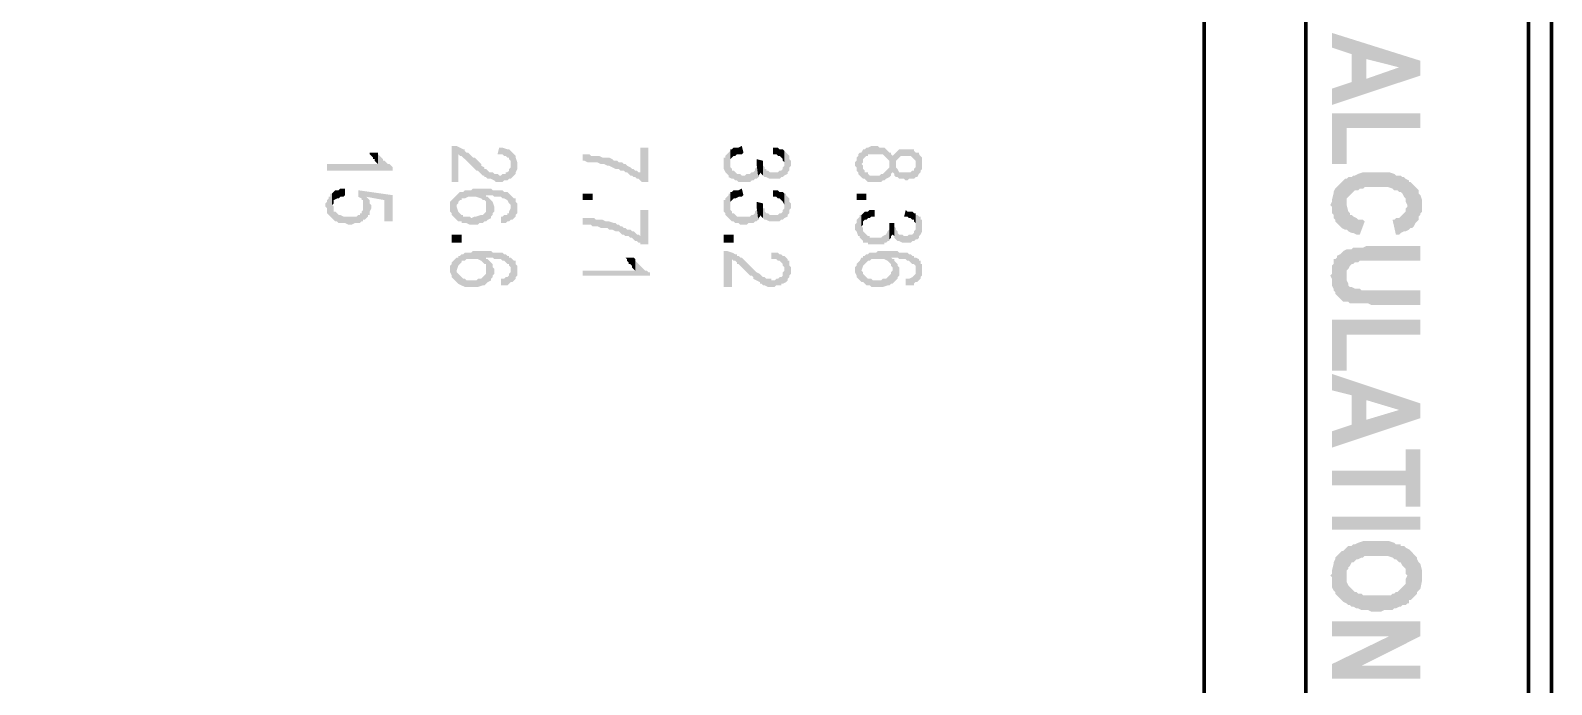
# Model space of a CAD drawing. Header units: inches. Extents: x -186 to 186, y -282 to 282.
# Drawn here: x -138.3 to -103.93, y 220.54 to 235.31 of the extents above; entities that cross this region are included whole.
import ezdxf

# ---------------------------------------------------------------- set-up
doc = ezdxf.new("R2010")
doc.units = ezdxf.units.IN
doc.header["$MEASUREMENT"] = 0
doc.layers.add('H', color=7, linetype='CONTINUOUS', lineweight=100)
doc.layers.add('P', color=250, linetype='CONTINUOUS', lineweight=100)

msp = doc.modelspace()

# ---------------------------------------------------------------- hatches: boundary and pattern name
at = {"layer": 'H', "linetype": 'Continuous'}
for points in [[(-106.889, 234.296), (-106.889, 234.63), (-108.889, 235.259), (-108.889, 234.926), (-108.444, 234.778), (-108.444, 234.148), (-108.111, 234.667), (-107.37, 234.481)], [(-106.889, 234.296), (-107.37, 234.481), (-108.111, 234.222), (-108.111, 234.667), (-108.444, 234.148), (-108.889, 234), (-108.889, 233.63)], [(-106.889, 233.111), (-106.889, 233.444), (-108.889, 233.444), (-108.889, 232.296), (-108.556, 232.296), (-108.556, 233.111)], [(-127.407, 232), (-127.444, 232.296), (-127.444, 232.259), (-127.444, 232.222), (-127.481, 232.185), (-127.481, 232.148), (-127.519, 232.111), (-127.556, 232.111), (-127.556, 232.074), (-127.63, 232.074), (-127.667, 232.037), (-127.704, 232.037), (-127.741, 232.074), (-127.778, 232.074), (-127.815, 232.074), (-127.852, 232.111), (-127.889, 232.111), (-127.926, 232.111), (-127.963, 232.148), (-128, 232.185), (-128.037, 232.185), (-128.037, 232.222), (-128.111, 232.259), (-128.111, 232.296), (-128.148, 232.333), (-128.185, 232.37), (-128.222, 232.407), (-128.259, 232.444), (-128.296, 232.444), (-128.333, 232.481), (-128.37, 232.519), (-128.407, 232.556), (-128.444, 232.556), (-128.481, 232.593), (-128.481, 232.63), (-128.519, 232.63), (-128.593, 232.667), (-128.667, 232.704), (-128.704, 232.704), (-128.778, 232.704), (-128.778, 231.889), (-128.63, 231.889), (-128.63, 232.519), (-128.593, 232.481), (-128.556, 232.481), (-128.519, 232.444), (-128.481, 232.407), (-128.444, 232.37), (-128.407, 232.333), (-128.37, 232.296), (-128.333, 232.259), (-128.296, 232.222), (-128.259, 232.185), (-128.222, 232.148), (-128.185, 232.148), (-128.148, 232.111), (-128.111, 232.074), (-128.074, 232.037), (-128.037, 232.037), (-128.037, 232), (-128, 232), (-127.963, 231.963), (-127.889, 231.963), (-127.815, 231.926), (-127.778, 231.889), (-127.63, 231.889), (-127.593, 231.926), (-127.556, 231.926), (-127.519, 231.926), (-127.481, 231.963), (-127.444, 231.963)], [(-122.185, 232.556), (-122.222, 232.704), (-122.296, 232.667), (-122.333, 232.667), (-122.37, 232.667), (-122.407, 232.667), (-122.444, 232.63), (-122.481, 232.63), (-122.481, 232.593), (-122.481, 232.296), (-122.481, 232.333), (-122.481, 232.37), (-122.481, 232.407), (-122.444, 232.444), (-122.407, 232.481), (-122.37, 232.481), (-122.333, 232.519), (-122.296, 232.519), (-122.222, 232.519)], [(-118.889, 232.556), (-118.926, 232.593), (-118.963, 232.63), (-119, 232.667), (-119.037, 232.667), (-119.074, 232.667), (-119.111, 232.667), (-119.148, 232.704), (-119.296, 232.704), (-119.37, 232.667), (-119.407, 232.667), (-119.444, 232.63), (-119.481, 232.63), (-119.519, 232.556), (-119.556, 232.556), (-119.593, 232.519), (-119.593, 232.481), (-119.63, 232.444), (-119.63, 232.407), (-119.63, 232.37), (-119.667, 232.333), (-119.667, 232.259), (-119.63, 232.222), (-119.63, 232.185), (-119.63, 232.148), (-119.593, 232.111), (-119.593, 232.074), (-119.556, 232.037), (-119.519, 232), (-119.519, 232.296), (-119.481, 232.333), (-119.481, 232.37), (-119.481, 232.407), (-119.444, 232.444), (-119.407, 232.481), (-119.37, 232.481), (-119.37, 232.519), (-119.296, 232.519), (-119.111, 232.519), (-119.074, 232.519), (-119.037, 232.519), (-119, 232.481), (-118.963, 232.444), (-118.926, 232.407), (-118.889, 232.37), (-118.889, 232.333), (-118.889, 232.296)], [(-130.111, 232.148), (-130.111, 232.222), (-130.148, 232.259), (-130.185, 232.296), (-130.222, 232.296), (-130.259, 232.333), (-130.296, 232.37), (-130.333, 232.37), (-130.333, 232.407), (-130.37, 232.444), (-130.407, 232.481), (-130.444, 232.519), (-130.444, 232.296), (-131.593, 232.296), (-131.593, 232.148)], [(-130.444, 232.519), (-130.444, 232.556), (-130.481, 232.556), (-130.63, 232.556), (-130.63, 232.519), (-130.593, 232.481), (-130.556, 232.444), (-130.556, 232.407), (-130.519, 232.407), (-130.519, 232.37), (-130.444, 232.296)], [(-127.296, 232.296), (-127.296, 232.333), (-127.333, 232.444), (-127.333, 232.481), (-127.37, 232.519), (-127.407, 232.556), (-127.444, 232.593), (-127.481, 232.63), (-127.519, 232.63), (-127.63, 232.667), (-127.667, 232.667), (-127.704, 232.667), (-127.741, 232.519), (-127.667, 232.519), (-127.63, 232.519), (-127.593, 232.481), (-127.556, 232.481), (-127.519, 232.444), (-127.481, 232.444), (-127.481, 232.407), (-127.444, 232.37), (-127.444, 232.333), (-127.444, 232.296), (-127.407, 232), (-127.37, 232.037), (-127.333, 232.074), (-127.333, 232.111), (-127.296, 232.185), (-127.296, 232.222)], [(-124.333, 231.889), (-124.333, 232.667), (-124.519, 232.667), (-124.519, 232.074), (-124.519, 232.111), (-124.556, 232.111), (-124.593, 232.148), (-124.63, 232.148), (-124.667, 232.185), (-124.704, 232.185), (-124.741, 232.222), (-124.815, 232.259), (-124.852, 232.296), (-124.889, 232.296), (-124.926, 232.333), (-124.963, 232.333), (-125, 232.333), (-125.037, 232.37), (-125.074, 232.37), (-125.111, 232.37), (-125.148, 232.407), (-125.222, 232.444), (-125.296, 232.444), (-125.37, 232.444), (-125.444, 232.481), (-125.481, 232.481), (-125.519, 232.481), (-125.556, 232.481), (-125.63, 232.481), (-125.667, 232.519), (-125.815, 232.519), (-125.815, 232.37), (-125.778, 232.37), (-125.704, 232.333), (-125.63, 232.333), (-125.593, 232.333), (-125.556, 232.333), (-125.519, 232.333), (-125.481, 232.333), (-125.407, 232.296), (-125.37, 232.296), (-125.333, 232.296), (-125.259, 232.259), (-125.222, 232.259), (-125.074, 232.185), (-125.037, 232.185), (-125, 232.185), (-124.963, 232.148), (-124.926, 232.148), (-124.889, 232.148), (-124.852, 232.111), (-124.815, 232.111), (-124.778, 232.074), (-124.741, 232.037), (-124.704, 232.037), (-124.667, 232), (-124.63, 232), (-124.593, 231.963), (-124.556, 231.963), (-124.519, 231.926), (-124.481, 231.889)], [(-121.852, 232), (-121.889, 232.296), (-121.889, 232.222), (-121.926, 232.185), (-121.926, 232.148), (-121.963, 232.111), (-122, 232.111), (-122.037, 232.074), (-122.111, 232.074), (-122.148, 232.037), (-122.222, 232.037), (-122.259, 232.074), (-122.296, 232.074), (-122.333, 232.074), (-122.37, 232.111), (-122.407, 232.148), (-122.444, 232.148), (-122.444, 232.185), (-122.481, 232.222), (-122.481, 232.259), (-122.481, 232.296), (-122.481, 232.593), (-122.519, 232.556), (-122.556, 232.519), (-122.593, 232.481), (-122.593, 232.444), (-122.63, 232.444), (-122.63, 232.333), (-122.63, 232.259), (-122.63, 232.222), (-122.63, 232.185), (-122.593, 232.111), (-122.556, 232.074), (-122.519, 232.037), (-122.519, 232), (-122.444, 231.963), (-122.407, 231.963), (-122.37, 231.926), (-122.333, 231.926), (-122.296, 231.889), (-122.259, 231.889), (-122.111, 231.889), (-122.074, 231.889), (-122.037, 231.889), (-122, 231.926), (-121.963, 231.926), (-121.926, 231.963), (-121.889, 231.963)], [(-121.741, 232.37), (-121.889, 232.407), (-121.889, 232.37), (-121.889, 232.296), (-121.852, 232), (-121.852, 232.037), (-121.815, 232.074), (-121.815, 232.111), (-121.778, 232.074), (-121.741, 232.037)], [(-121.111, 232.296), (-121.111, 232.37), (-121.148, 232.407), (-121.148, 232.444), (-121.148, 232.481), (-121.185, 232.519), (-121.222, 232.556), (-121.259, 232.593), (-121.259, 232.259), (-121.296, 232.222), (-121.296, 232.185), (-121.333, 232.148), (-121.37, 232.148), (-121.407, 232.111), (-121.444, 232.111), (-121.556, 232.111), (-121.593, 232.111), (-121.63, 232.148), (-121.667, 232.148), (-121.667, 232.185), (-121.704, 232.185), (-121.704, 232.222), (-121.741, 232.259), (-121.741, 232.296), (-121.741, 232.37), (-121.741, 232.037), (-121.704, 232), (-121.667, 232), (-121.593, 231.963), (-121.556, 231.963), (-121.519, 231.963), (-121.481, 231.963), (-121.444, 231.963), (-121.407, 231.963), (-121.37, 231.963), (-121.333, 232), (-121.296, 232), (-121.259, 232.037), (-121.185, 232.074), (-121.185, 232.111), (-121.148, 232.148), (-121.148, 232.185), (-121.148, 232.222), (-121.111, 232.259)], [(-121.259, 232.593), (-121.296, 232.63), (-121.333, 232.63), (-121.37, 232.63), (-121.407, 232.667), (-121.444, 232.667), (-121.519, 232.667), (-121.519, 232.519), (-121.481, 232.519), (-121.444, 232.519), (-121.407, 232.481), (-121.37, 232.481), (-121.333, 232.444), (-121.296, 232.407), (-121.296, 232.37), (-121.259, 232.333), (-121.259, 232.296)], [(-118.296, 232.556), (-118.333, 232.593), (-118.333, 232.63), (-118.37, 232.63), (-118.444, 232.63), (-118.593, 232.63), (-118.63, 232.63), (-118.667, 232.63), (-118.704, 232.593), (-118.778, 232.519), (-118.815, 232.481), (-118.852, 232.519), (-118.852, 232.556), (-118.889, 232.556), (-118.889, 232.296), (-118.889, 232.259), (-118.889, 232.222), (-118.926, 232.185), (-118.963, 232.148), (-119, 232.111), (-119.037, 232.074), (-119.074, 232.074), (-119.111, 232.037), (-119.148, 232.037), (-119.222, 232.037), (-119.296, 232.037), (-119.333, 232.037), (-119.37, 232.074), (-119.37, 232.111), (-119.444, 232.111), (-119.444, 232.148), (-119.481, 232.185), (-119.481, 232.222), (-119.481, 232.259), (-119.519, 232.296), (-119.519, 232), (-119.481, 231.963), (-119.444, 231.963), (-119.407, 231.926), (-119.37, 231.889), (-119.333, 231.889), (-119.296, 231.889), (-119.111, 231.889), (-119.074, 231.889), (-119.037, 231.926), (-119, 231.926), (-118.963, 231.963), (-118.889, 232), (-118.852, 232.037), (-118.852, 232.074), (-118.815, 232.111), (-118.778, 232.074), (-118.778, 232.037), (-118.741, 232.296), (-118.741, 232.333), (-118.741, 232.37), (-118.704, 232.407), (-118.667, 232.444), (-118.63, 232.481), (-118.593, 232.481), (-118.556, 232.481), (-118.519, 232.481), (-118.481, 232.481), (-118.444, 232.481), (-118.407, 232.481), (-118.37, 232.444), (-118.333, 232.407), (-118.296, 232.37), (-118.296, 232.333), (-118.296, 232.296)], [(-118.148, 232.296), (-118.148, 232.37), (-118.148, 232.407), (-118.148, 232.444), (-118.222, 232.519), (-118.222, 232.556), (-118.259, 232.556), (-118.296, 232.556), (-118.296, 232.259), (-118.296, 232.222), (-118.333, 232.185), (-118.333, 232.148), (-118.37, 232.148), (-118.407, 232.111), (-118.481, 232.111), (-118.556, 232.111), (-118.667, 232.111), (-118.704, 232.185), (-118.741, 232.222), (-118.741, 232.259), (-118.741, 232.296), (-118.778, 232.037), (-118.741, 232), (-118.704, 232), (-118.667, 231.963), (-118.63, 231.963), (-118.556, 231.963), (-118.519, 231.926), (-118.481, 231.926), (-118.444, 231.963), (-118.407, 231.963), (-118.37, 231.963), (-118.333, 231.963), (-118.296, 232), (-118.259, 232), (-118.222, 232.074), (-118.185, 232.111), (-118.185, 232.148), (-118.148, 232.185), (-118.148, 232.222), (-118.148, 232.259)], [(-107.148, 231.926), (-107.222, 231.963), (-107.259, 232), (-107.296, 232), (-107.333, 232.037), (-107.37, 232.037), (-107.444, 232.037), (-107.481, 232.074), (-107.593, 232.111), (-107.667, 232.111), (-107.704, 232.111), (-107.778, 232.111), (-108.037, 232.111), (-108.074, 232.111), (-108.148, 232.111), (-108.185, 232.111), (-108.296, 232.074), (-108.37, 232.037), (-108.407, 232.037), (-108.444, 232), (-108.519, 232), (-108.556, 231.963), (-108.593, 231.963), (-108.556, 231.37), (-108.556, 231.407), (-108.556, 231.444), (-108.556, 231.519), (-108.519, 231.556), (-108.481, 231.593), (-108.444, 231.63), (-108.407, 231.667), (-108.37, 231.704), (-108.333, 231.704), (-108.296, 231.704), (-108.259, 231.741), (-108.185, 231.741), (-108.148, 231.778), (-108.074, 231.778), (-107.704, 231.778), (-107.63, 231.778), (-107.519, 231.741), (-107.481, 231.704), (-107.444, 231.704), (-107.407, 231.704), (-107.37, 231.667), (-107.333, 231.667), (-107.296, 231.63), (-107.259, 231.556), (-107.222, 231.519), (-107.222, 231.481), (-107.222, 231.444), (-107.185, 231.37)], [(-131.185, 231.593), (-131.185, 231.741), (-131.222, 231.741), (-131.259, 231.741), (-131.296, 231.741), (-131.333, 231.704), (-131.37, 231.704), (-131.407, 231.704), (-131.444, 231.667), (-131.481, 231.63), (-131.481, 231.37), (-131.444, 231.407), (-131.444, 231.444), (-131.444, 231.481), (-131.37, 231.519), (-131.333, 231.519), (-131.296, 231.556), (-131.259, 231.556), (-131.222, 231.556)], [(-130.111, 231), (-130.111, 231.593), (-130.889, 231.704), (-130.889, 231.556), (-130.815, 231.519), (-130.815, 231.481), (-130.778, 231.481), (-130.778, 231.444), (-130.778, 231.407), (-130.778, 231.037), (-130.741, 231.037), (-130.704, 231.074), (-130.704, 231.556), (-130.296, 231.481), (-130.296, 231)], [(-127.815, 231.296), (-127.815, 231.333), (-127.852, 231.444), (-127.889, 231.481), (-127.926, 231.519), (-127.963, 231.556), (-128, 231.556), (-128, 231.593), (-128.037, 231.741), (-128.296, 231.741), (-128.333, 231.704), (-128.37, 231.704), (-128.444, 231.704), (-128.481, 231.704), (-128.519, 231.667), (-128.556, 231.667), (-128.593, 231.667), (-128.63, 231.63), (-128.667, 231.593), (-128.667, 231.333), (-128.667, 231.37), (-128.63, 231.407), (-128.63, 231.444), (-128.593, 231.481), (-128.556, 231.481), (-128.556, 231.519), (-128.519, 231.519), (-128.481, 231.519), (-128.407, 231.556), (-128.222, 231.556), (-128.111, 231.519), (-128.074, 231.481), (-128.037, 231.481), (-128, 231.444), (-128, 231.407), (-128, 231.37), (-128, 231), (-127.963, 231.037), (-127.889, 231.074), (-127.889, 231.111), (-127.852, 231.148), (-127.852, 231.185), (-127.815, 231.222), (-127.815, 231.259)], [(-127.444, 231.593), (-127.481, 231.63), (-127.519, 231.667), (-127.556, 231.667), (-127.593, 231.667), (-127.63, 231.704), (-127.667, 231.704), (-127.704, 231.704), (-127.741, 231.704), (-127.852, 231.704), (-127.889, 231.741), (-128.037, 231.741), (-128, 231.593), (-127.852, 231.593), (-127.815, 231.556), (-127.778, 231.556), (-127.741, 231.556), (-127.704, 231.556), (-127.667, 231.556), (-127.63, 231.519), (-127.593, 231.519), (-127.519, 231.481), (-127.481, 231.407), (-127.444, 231.37), (-127.444, 231.333), (-127.444, 231.296)], [(-122.185, 231.593), (-122.222, 231.741), (-122.296, 231.704), (-122.333, 231.704), (-122.37, 231.704), (-122.407, 231.704), (-122.444, 231.667), (-122.481, 231.667), (-122.481, 231.63), (-122.481, 231.333), (-122.481, 231.37), (-122.481, 231.407), (-122.481, 231.444), (-122.444, 231.481), (-122.407, 231.519), (-122.37, 231.519), (-122.296, 231.556), (-122.222, 231.556)], [(-121.259, 231.63), (-121.296, 231.667), (-121.37, 231.667), (-121.407, 231.704), (-121.444, 231.704), (-121.519, 231.704), (-121.519, 231.556), (-121.481, 231.556), (-121.444, 231.556), (-121.407, 231.519), (-121.37, 231.519), (-121.333, 231.481), (-121.296, 231.444), (-121.259, 231.37), (-121.259, 231.333)], [(-108.148, 231), (-108.185, 231.037), (-108.222, 231.037), (-108.296, 231.037), (-108.333, 231.074), (-108.407, 231.111), (-108.444, 231.148), (-108.481, 231.148), (-108.481, 231.185), (-108.519, 231.222), (-108.556, 231.37), (-108.593, 231.963), (-108.63, 231.926), (-108.667, 231.889), (-108.704, 231.852), (-108.778, 231.778), (-108.815, 231.741), (-108.852, 231.667), (-108.852, 231.63), (-108.889, 231.481), (-108.889, 231.444), (-108.926, 231.37), (-108.889, 231.333), (-108.889, 231.222), (-108.889, 231.185), (-108.852, 231.148), (-108.852, 231.074), (-108.815, 231.037), (-108.815, 231), (-108.704, 230.889), (-108.667, 230.852), (-108.593, 230.815), (-108.556, 230.815), (-108.519, 230.778), (-108.444, 230.741), (-108.407, 230.741), (-108.333, 230.704), (-108.259, 230.704)], [(-106.852, 231.333), (-106.852, 231.481), (-106.889, 231.593), (-106.926, 231.63), (-106.926, 231.704), (-106.963, 231.741), (-107, 231.778), (-107.037, 231.815), (-107.074, 231.852), (-107.111, 231.889), (-107.148, 231.889), (-107.148, 231.926), (-107.185, 231.37), (-107.185, 231.333), (-107.222, 231.296), (-107.222, 231.222), (-107.259, 231.185), (-107.296, 231.148), (-107.333, 231.111), (-107.37, 231.074), (-107.444, 231.074), (-107.481, 231.037), (-107.519, 231.037), (-107.444, 230.704), (-107.37, 230.704), (-107.333, 230.741), (-107.259, 230.778), (-107.222, 230.778), (-107.148, 230.815), (-107.111, 230.852), (-107.074, 230.852), (-107.037, 230.889), (-107, 230.963), (-106.963, 231), (-106.926, 231.037), (-106.926, 231.111), (-106.889, 231.148), (-106.889, 231.185), (-106.852, 231.222), (-106.852, 231.296)], [(-130.778, 231.037), (-130.778, 231.37), (-130.778, 231.296), (-130.778, 231.259), (-130.815, 231.222), (-130.815, 231.185), (-130.852, 231.185), (-130.852, 231.148), (-130.889, 231.148), (-130.926, 231.111), (-130.963, 231.111), (-131, 231.111), (-131.037, 231.111), (-131.148, 231.111), (-131.185, 231.111), (-131.222, 231.111), (-131.296, 231.148), (-131.333, 231.148), (-131.37, 231.185), (-131.407, 231.222), (-131.444, 231.222), (-131.444, 231.296), (-131.444, 231.333), (-131.481, 231.37), (-131.481, 231.63), (-131.519, 231.63), (-131.519, 231.556), (-131.556, 231.556), (-131.556, 231.519), (-131.593, 231.481), (-131.593, 231.444), (-131.63, 231.407), (-131.63, 231.333), (-131.593, 231.296), (-131.593, 231.222), (-131.593, 231.185), (-131.556, 231.148), (-131.481, 231.074), (-131.444, 231.037), (-131.407, 231), (-131.37, 231), (-131.333, 230.963), (-131.296, 230.963), (-131.259, 230.963), (-131.222, 230.963), (-131.185, 230.963), (-131.111, 230.926), (-131.037, 230.926), (-130.963, 230.963), (-130.926, 230.963), (-130.889, 230.963), (-130.852, 230.963), (-130.815, 231), (-130.778, 231)], [(-130.593, 231.333), (-130.593, 231.37), (-130.63, 231.407), (-130.63, 231.444), (-130.63, 231.481), (-130.667, 231.519), (-130.704, 231.556), (-130.704, 231.074), (-130.667, 231.111), (-130.667, 231.148), (-130.63, 231.148), (-130.63, 231.185), (-130.63, 231.222), (-130.593, 231.296)], [(-128, 231), (-128, 231.333), (-128, 231.296), (-128, 231.222), (-128.037, 231.185), (-128.074, 231.148), (-128.111, 231.148), (-128.222, 231.111), (-128.259, 231.111), (-128.333, 231.074), (-128.37, 231.111), (-128.444, 231.111), (-128.519, 231.111), (-128.519, 231.148), (-128.556, 231.148), (-128.593, 231.185), (-128.63, 231.222), (-128.667, 231.333), (-128.667, 231.593), (-128.704, 231.556), (-128.741, 231.519), (-128.778, 231.481), (-128.815, 231.444), (-128.815, 231.407), (-128.815, 231.37), (-128.815, 231.296), (-128.815, 231.222), (-128.778, 231.185), (-128.778, 231.148), (-128.741, 231.111), (-128.704, 231.074), (-128.667, 231.037), (-128.63, 231), (-128.556, 231), (-128.556, 230.963), (-128.519, 230.963), (-128.481, 230.963), (-128.444, 230.963), (-128.37, 230.926), (-128.185, 230.926), (-128.148, 230.963), (-128.111, 230.963), (-128.074, 230.963), (-128.037, 231)], [(-127.296, 231.296), (-127.296, 231.37), (-127.296, 231.407), (-127.333, 231.444), (-127.333, 231.481), (-127.333, 231.519), (-127.37, 231.519), (-127.407, 231.556), (-127.444, 231.593), (-127.444, 231.296), (-127.481, 231.222), (-127.481, 231.185), (-127.519, 231.185), (-127.519, 231.148), (-127.556, 231.148), (-127.593, 231.148), (-127.63, 231.111), (-127.667, 231.111), (-127.667, 230.963), (-127.593, 230.963), (-127.556, 230.963), (-127.519, 231), (-127.481, 231), (-127.444, 231.037), (-127.407, 231.037), (-127.37, 231.074), (-127.333, 231.111), (-127.333, 231.148), (-127.296, 231.185), (-127.296, 231.222), (-127.296, 231.259)], [(-125.815, 231.481), (-125.593, 231.481), (-125.593, 231.63), (-125.815, 231.63)], [(-121.852, 231.037), (-121.889, 231.333), (-121.889, 231.259), (-121.926, 231.222), (-121.926, 231.185), (-121.963, 231.148), (-122, 231.148), (-122.037, 231.111), (-122.111, 231.111), (-122.148, 231.111), (-122.222, 231.111), (-122.259, 231.111), (-122.296, 231.111), (-122.333, 231.111), (-122.37, 231.148), (-122.407, 231.185), (-122.444, 231.185), (-122.444, 231.222), (-122.481, 231.259), (-122.481, 231.296), (-122.481, 231.333), (-122.481, 231.63), (-122.519, 231.63), (-122.519, 231.593), (-122.556, 231.556), (-122.593, 231.519), (-122.593, 231.481), (-122.63, 231.481), (-122.63, 231.444), (-122.63, 231.37), (-122.63, 231.296), (-122.63, 231.259), (-122.63, 231.222), (-122.593, 231.185), (-122.593, 231.148), (-122.556, 231.111), (-122.519, 231.074), (-122.481, 231.037), (-122.444, 231), (-122.407, 231), (-122.37, 230.963), (-122.333, 230.963), (-122.296, 230.963), (-122.259, 230.926), (-122.111, 230.926), (-122.074, 230.963), (-122.037, 230.963), (-122, 230.963), (-121.963, 230.963), (-121.926, 231), (-121.889, 231)], [(-121.741, 231.407), (-121.889, 231.444), (-121.889, 231.407), (-121.889, 231.333), (-121.852, 231.037), (-121.852, 231.074), (-121.815, 231.111), (-121.815, 231.148), (-121.778, 231.111), (-121.741, 231.074)], [(-121.111, 231.333), (-121.111, 231.407), (-121.148, 231.444), (-121.148, 231.481), (-121.148, 231.519), (-121.185, 231.556), (-121.222, 231.593), (-121.222, 231.63), (-121.259, 231.63), (-121.259, 231.296), (-121.296, 231.259), (-121.296, 231.222), (-121.333, 231.185), (-121.37, 231.185), (-121.407, 231.148), (-121.444, 231.148), (-121.556, 231.148), (-121.593, 231.148), (-121.63, 231.185), (-121.667, 231.185), (-121.704, 231.222), (-121.704, 231.296), (-121.741, 231.296), (-121.741, 231.333), (-121.741, 231.407), (-121.741, 231.074), (-121.704, 231.037), (-121.667, 231.037), (-121.593, 231), (-121.556, 231), (-121.519, 231), (-121.481, 231), (-121.444, 231), (-121.407, 231), (-121.37, 231), (-121.333, 231.037), (-121.296, 231.037), (-121.259, 231.074), (-121.185, 231.111), (-121.185, 231.148), (-121.148, 231.185), (-121.148, 231.222), (-121.148, 231.259), (-121.111, 231.296)], [(-119.63, 231.481), (-119.407, 231.481), (-119.407, 231.63), (-119.63, 231.63)], [(-124.333, 230.481), (-124.333, 231.259), (-124.519, 231.259), (-124.519, 230.667), (-124.556, 230.704), (-124.593, 230.704), (-124.63, 230.741), (-124.667, 230.778), (-124.704, 230.778), (-124.741, 230.815), (-124.778, 230.815), (-124.815, 230.815), (-124.852, 230.852), (-124.889, 230.852), (-124.926, 230.889), (-124.963, 230.889), (-125, 230.926), (-125.037, 230.926), (-125.074, 230.963), (-125.111, 230.963), (-125.222, 231), (-125.296, 231), (-125.37, 231.037), (-125.444, 231.037), (-125.481, 231.037), (-125.519, 231.037), (-125.556, 231.074), (-125.63, 231.074), (-125.667, 231.074), (-125.815, 231.074), (-125.815, 230.926), (-125.778, 230.926), (-125.704, 230.926), (-125.63, 230.926), (-125.593, 230.889), (-125.556, 230.889), (-125.519, 230.889), (-125.481, 230.889), (-125.407, 230.852), (-125.37, 230.852), (-125.333, 230.852), (-125.259, 230.852), (-125.222, 230.815), (-125.185, 230.815), (-125.148, 230.815), (-125.074, 230.778), (-125.037, 230.778), (-125, 230.778), (-124.963, 230.741), (-124.926, 230.704), (-124.889, 230.704), (-124.852, 230.667), (-124.815, 230.667), (-124.778, 230.667), (-124.741, 230.63), (-124.704, 230.63), (-124.667, 230.593), (-124.63, 230.556), (-124.593, 230.556), (-124.556, 230.519), (-124.519, 230.519), (-124.519, 230.481), (-124.481, 230.481)], [(-118.889, 230.556), (-118.889, 230.852), (-118.889, 230.815), (-118.926, 230.778), (-118.963, 230.704), (-119.037, 230.667), (-119.074, 230.63), (-119.111, 230.63), (-119.148, 230.63), (-119.222, 230.63), (-119.296, 230.63), (-119.333, 230.63), (-119.333, 230.667), (-119.37, 230.667), (-119.407, 230.704), (-119.444, 230.741), (-119.481, 230.778), (-119.481, 230.815), (-119.481, 230.852), (-119.519, 230.889), (-119.519, 231.148), (-119.556, 231.148), (-119.556, 231.111), (-119.593, 231.074), (-119.63, 231.037), (-119.63, 231), (-119.63, 230.963), (-119.667, 230.926), (-119.667, 230.815), (-119.63, 230.778), (-119.593, 230.667), (-119.556, 230.667), (-119.556, 230.63), (-119.519, 230.593), (-119.481, 230.556), (-119.481, 230.519), (-119.37, 230.519), (-119.37, 230.481), (-119.333, 230.481), (-119.296, 230.481), (-119.148, 230.481), (-119.111, 230.481), (-119.037, 230.481), (-119, 230.481), (-119, 230.519), (-118.963, 230.519), (-118.926, 230.556)], [(-119.222, 231.111), (-119.222, 231.259), (-119.296, 231.259), (-119.333, 231.259), (-119.37, 231.222), (-119.407, 231.222), (-119.444, 231.222), (-119.481, 231.185), (-119.519, 231.148), (-119.519, 230.889), (-119.481, 230.926), (-119.481, 230.963), (-119.481, 231), (-119.444, 231.037), (-119.407, 231.037), (-119.37, 231.074), (-119.333, 231.074), (-119.296, 231.111), (-119.259, 231.111)], [(-118.148, 230.889), (-118.148, 230.963), (-118.148, 231), (-118.148, 231.037), (-118.185, 231.037), (-118.185, 231.111), (-118.222, 231.111), (-118.259, 231.148), (-118.296, 231.148), (-118.296, 230.852), (-118.296, 230.815), (-118.333, 230.778), (-118.333, 230.741), (-118.37, 230.704), (-118.444, 230.704), (-118.481, 230.667), (-118.556, 230.667), (-118.593, 230.704), (-118.63, 230.704), (-118.667, 230.704), (-118.704, 230.741), (-118.704, 230.778), (-118.741, 230.815), (-118.741, 230.852), (-118.778, 230.889), (-118.778, 230.926), (-118.778, 230.63), (-118.741, 230.593), (-118.704, 230.556), (-118.667, 230.556), (-118.593, 230.519), (-118.556, 230.519), (-118.519, 230.519), (-118.481, 230.519), (-118.444, 230.519), (-118.407, 230.519), (-118.37, 230.556), (-118.333, 230.556), (-118.296, 230.593), (-118.259, 230.593), (-118.222, 230.63), (-118.222, 230.667), (-118.185, 230.704), (-118.148, 230.778), (-118.148, 230.815), (-118.148, 230.852)], [(-118.296, 231.148), (-118.296, 231.185), (-118.333, 231.185), (-118.37, 231.222), (-118.481, 231.222), (-118.519, 231.259), (-118.556, 231.111), (-118.519, 231.111), (-118.481, 231.111), (-118.444, 231.074), (-118.407, 231.074), (-118.37, 231.037), (-118.333, 231.037), (-118.333, 231), (-118.296, 230.963), (-118.296, 230.926), (-118.296, 230.889)], [(-128.778, 230.519), (-128.556, 230.519), (-128.556, 230.704), (-128.778, 230.704)], [(-122.63, 230.519), (-122.407, 230.519), (-122.407, 230.704), (-122.63, 230.704)], [(-118.778, 230.963), (-118.926, 230.963), (-118.889, 230.963), (-118.889, 230.852), (-118.889, 230.556), (-118.889, 230.593), (-118.852, 230.63), (-118.852, 230.667), (-118.815, 230.704), (-118.778, 230.667), (-118.778, 230.63), (-118.778, 230.926)], [(-127.815, 229.889), (-127.815, 229.926), (-127.852, 229.963), (-127.852, 230), (-127.852, 230.037), (-127.889, 230.074), (-127.926, 230.111), (-127.963, 230.148), (-128, 230.148), (-128, 230.185), (-128.037, 230.333), (-128.296, 230.333), (-128.333, 230.296), (-128.37, 230.296), (-128.444, 230.296), (-128.481, 230.296), (-128.519, 230.259), (-128.556, 230.259), (-128.593, 230.222), (-128.63, 230.222), (-128.63, 230.185), (-128.667, 230.185), (-128.667, 229.889), (-128.63, 230), (-128.593, 230.037), (-128.556, 230.074), (-128.556, 230.111), (-128.519, 230.111), (-128.481, 230.111), (-128.444, 230.148), (-128.407, 230.148), (-128.222, 230.148), (-128.185, 230.148), (-128.111, 230.111), (-128.074, 230.074), (-128.037, 230.037), (-128, 230.037), (-128, 230), (-128, 229.963), (-128, 229.593), (-127.963, 229.63), (-127.889, 229.667), (-127.889, 229.704), (-127.852, 229.741), (-127.852, 229.778), (-127.815, 229.815), (-127.815, 229.852)], [(-127.444, 230.185), (-127.481, 230.185), (-127.481, 230.222), (-127.519, 230.222), (-127.556, 230.259), (-127.593, 230.259), (-127.63, 230.296), (-127.667, 230.296), (-127.704, 230.296), (-127.741, 230.296), (-127.852, 230.296), (-127.889, 230.333), (-128.037, 230.333), (-128, 230.185), (-127.852, 230.185), (-127.815, 230.148), (-127.778, 230.148), (-127.741, 230.148), (-127.704, 230.148), (-127.667, 230.148), (-127.63, 230.111), (-127.593, 230.111), (-127.556, 230.074), (-127.519, 230.037), (-127.481, 230.037), (-127.481, 230), (-127.444, 229.963), (-127.444, 229.926), (-127.444, 229.889)], [(-121.222, 229.63), (-121.259, 229.926), (-121.259, 229.889), (-121.296, 229.852), (-121.296, 229.815), (-121.296, 229.778), (-121.333, 229.741), (-121.37, 229.741), (-121.407, 229.704), (-121.444, 229.704), (-121.481, 229.667), (-121.556, 229.667), (-121.556, 229.704), (-121.63, 229.704), (-121.667, 229.704), (-121.704, 229.741), (-121.741, 229.741), (-121.778, 229.778), (-121.815, 229.815), (-121.889, 229.852), (-121.926, 229.889), (-121.963, 229.926), (-122, 229.963), (-122.037, 230), (-122.074, 230.037), (-122.111, 230.074), (-122.148, 230.111), (-122.185, 230.148), (-122.222, 230.185), (-122.259, 230.185), (-122.296, 230.222), (-122.333, 230.222), (-122.333, 230.259), (-122.37, 230.259), (-122.444, 230.296), (-122.556, 230.333), (-122.63, 230.333), (-122.63, 229.519), (-122.444, 229.519), (-122.444, 230.148), (-122.407, 230.111), (-122.37, 230.111), (-122.333, 230.074), (-122.333, 230.037), (-122.296, 230.037), (-122.259, 230), (-122.222, 229.963), (-122.185, 229.926), (-122.148, 229.889), (-122.111, 229.852), (-122.074, 229.815), (-122.037, 229.778), (-122, 229.778), (-121.963, 229.741), (-121.963, 229.704), (-121.889, 229.667), (-121.815, 229.63), (-121.815, 229.593), (-121.778, 229.593), (-121.741, 229.556), (-121.704, 229.556), (-121.63, 229.519), (-121.481, 229.519), (-121.444, 229.556), (-121.37, 229.556), (-121.333, 229.556), (-121.333, 229.593), (-121.296, 229.593)], [(-121.111, 229.889), (-121.111, 229.963), (-121.148, 230), (-121.148, 230.111), (-121.185, 230.111), (-121.185, 230.148), (-121.222, 230.185), (-121.259, 230.222), (-121.296, 230.222), (-121.333, 230.259), (-121.37, 230.259), (-121.407, 230.296), (-121.444, 230.296), (-121.519, 230.296), (-121.556, 230.296), (-121.556, 230.148), (-121.481, 230.148), (-121.444, 230.148), (-121.407, 230.111), (-121.37, 230.111), (-121.333, 230.074), (-121.296, 230.037), (-121.296, 230), (-121.259, 229.963), (-121.259, 229.926), (-121.222, 229.63), (-121.185, 229.667), (-121.185, 229.704), (-121.148, 229.741), (-121.148, 229.778), (-121.111, 229.815), (-121.111, 229.852)], [(-118.667, 229.889), (-118.667, 229.926), (-118.667, 229.963), (-118.704, 230), (-118.704, 230.037), (-118.741, 230.074), (-118.778, 230.111), (-118.778, 230.148), (-118.815, 230.148), (-118.852, 230.185), (-118.889, 230.333), (-119.148, 230.333), (-119.185, 230.296), (-119.222, 230.296), (-119.259, 230.296), (-119.296, 230.296), (-119.333, 230.296), (-119.37, 230.259), (-119.407, 230.259), (-119.444, 230.222), (-119.481, 230.222), (-119.481, 230.185), (-119.519, 230.185), (-119.519, 229.889), (-119.481, 230), (-119.444, 230.037), (-119.407, 230.074), (-119.37, 230.111), (-119.333, 230.111), (-119.296, 230.148), (-119.222, 230.148), (-119.037, 230.148), (-119, 230.148), (-118.926, 230.111), (-118.889, 230.074), (-118.852, 230.037), (-118.852, 230), (-118.815, 229.963), (-118.815, 229.593), (-118.778, 229.63), (-118.741, 229.667), (-118.704, 229.704), (-118.704, 229.741), (-118.667, 229.778), (-118.667, 229.815), (-118.667, 229.852)], [(-118.296, 230.185), (-118.333, 230.185), (-118.333, 230.222), (-118.37, 230.222), (-118.407, 230.259), (-118.444, 230.259), (-118.481, 230.296), (-118.519, 230.296), (-118.556, 230.296), (-118.593, 230.296), (-118.667, 230.296), (-118.704, 230.333), (-118.889, 230.333), (-118.852, 230.185), (-118.704, 230.185), (-118.667, 230.148), (-118.63, 230.148), (-118.556, 230.148), (-118.519, 230.148), (-118.481, 230.111), (-118.444, 230.111), (-118.407, 230.074), (-118.37, 230.037), (-118.333, 230.037), (-118.296, 230), (-118.296, 229.963), (-118.296, 229.926), (-118.296, 229.889)], [(-106.889, 229.111), (-106.889, 229.444), (-108.222, 229.444), (-108.259, 229.481), (-108.333, 229.481), (-108.37, 229.481), (-108.444, 229.519), (-108.481, 229.519), (-108.519, 229.556), (-108.519, 229.593), (-108.556, 229.667), (-108.556, 229.704), (-108.556, 230.37), (-108.63, 230.333), (-108.667, 230.296), (-108.704, 230.259), (-108.778, 230.222), (-108.778, 230.185), (-108.815, 230.148), (-108.852, 230.148), (-108.852, 230.111), (-108.852, 230.037), (-108.889, 230), (-108.889, 229.963), (-108.889, 229.889), (-108.889, 229.815), (-108.926, 229.778), (-108.889, 229.704), (-108.889, 229.593), (-108.889, 229.556), (-108.852, 229.481), (-108.852, 229.444), (-108.815, 229.407), (-108.815, 229.37), (-108.778, 229.333), (-108.741, 229.296), (-108.704, 229.259), (-108.667, 229.222), (-108.63, 229.185), (-108.556, 229.185), (-108.519, 229.185), (-108.481, 229.148), (-108.407, 229.148), (-108.37, 229.148), (-108.333, 229.148), (-108.074, 229.148), (-108, 229.111), (-107.926, 229.111)], [(-106.889, 230.111), (-106.889, 230.444), (-108.111, 230.444), (-108.185, 230.407), (-108.296, 230.407), (-108.37, 230.407), (-108.407, 230.407), (-108.444, 230.37), (-108.481, 230.37), (-108.519, 230.37), (-108.556, 230.37), (-108.556, 229.778), (-108.556, 229.852), (-108.556, 229.889), (-108.519, 229.926), (-108.481, 230), (-108.444, 230.037), (-108.407, 230.037), (-108.37, 230.074), (-108.296, 230.074), (-108.259, 230.111), (-107.963, 230.111)], [(-128, 229.593), (-128, 229.889), (-128, 229.852), (-128, 229.815), (-128.037, 229.778), (-128.074, 229.741), (-128.111, 229.704), (-128.148, 229.704), (-128.185, 229.704), (-128.222, 229.667), (-128.259, 229.667), (-128.333, 229.667), (-128.37, 229.667), (-128.444, 229.667), (-128.481, 229.704), (-128.519, 229.704), (-128.556, 229.741), (-128.593, 229.778), (-128.63, 229.815), (-128.667, 229.852), (-128.667, 229.889), (-128.667, 230.185), (-128.704, 230.148), (-128.741, 230.111), (-128.778, 230.074), (-128.778, 230.037), (-128.815, 230), (-128.815, 229.963), (-128.815, 229.852), (-128.778, 229.778), (-128.778, 229.741), (-128.741, 229.704), (-128.704, 229.667), (-128.667, 229.63), (-128.63, 229.593), (-128.556, 229.556), (-128.481, 229.519), (-128.444, 229.519), (-128.37, 229.519), (-128.185, 229.519), (-128.074, 229.556), (-128.037, 229.556)], [(-127.296, 229.889), (-127.296, 229.963), (-127.296, 230), (-127.333, 230.037), (-127.333, 230.111), (-127.37, 230.111), (-127.407, 230.148), (-127.444, 230.185), (-127.444, 229.889), (-127.444, 229.852), (-127.481, 229.815), (-127.481, 229.778), (-127.519, 229.741), (-127.556, 229.741), (-127.593, 229.704), (-127.63, 229.704), (-127.667, 229.704), (-127.667, 229.556), (-127.593, 229.556), (-127.556, 229.556), (-127.519, 229.556), (-127.481, 229.593), (-127.444, 229.63), (-127.407, 229.63), (-127.37, 229.667), (-127.333, 229.704), (-127.333, 229.741), (-127.296, 229.778), (-127.296, 229.815), (-127.296, 229.852)], [(-124.296, 229.778), (-124.296, 229.852), (-124.333, 229.852), (-124.37, 229.889), (-124.407, 229.889), (-124.444, 229.926), (-124.481, 229.963), (-124.519, 230), (-124.556, 230.037), (-124.593, 230.074), (-124.63, 230.111), (-124.63, 230.148), (-124.63, 229.889), (-125.815, 229.889), (-125.815, 229.778)], [(-124.63, 230.148), (-124.667, 230.185), (-124.852, 230.185), (-124.815, 230.148), (-124.815, 230.111), (-124.778, 230.074), (-124.778, 230.037), (-124.741, 230.037), (-124.704, 230), (-124.704, 229.963), (-124.63, 229.889)], [(-118.815, 229.593), (-118.815, 229.889), (-118.852, 229.852), (-118.852, 229.815), (-118.926, 229.741), (-118.963, 229.704), (-119, 229.704), (-119.037, 229.704), (-119.074, 229.667), (-119.111, 229.667), (-119.148, 229.667), (-119.185, 229.667), (-119.222, 229.667), (-119.259, 229.667), (-119.296, 229.704), (-119.333, 229.704), (-119.37, 229.704), (-119.407, 229.741), (-119.444, 229.778), (-119.481, 229.815), (-119.481, 229.852), (-119.519, 229.889), (-119.519, 230.185), (-119.556, 230.111), (-119.593, 230.074), (-119.63, 230.037), (-119.63, 230), (-119.667, 229.963), (-119.667, 229.852), (-119.63, 229.778), (-119.63, 229.741), (-119.593, 229.704), (-119.556, 229.667), (-119.519, 229.63), (-119.481, 229.63), (-119.444, 229.593), (-119.407, 229.556), (-119.37, 229.556), (-119.333, 229.556), (-119.296, 229.519), (-119.259, 229.519), (-119.222, 229.519), (-119.037, 229.519), (-118.926, 229.556), (-118.889, 229.556), (-118.852, 229.593)], [(-118.148, 229.889), (-118.148, 229.963), (-118.148, 230), (-118.148, 230.037), (-118.185, 230.037), (-118.185, 230.111), (-118.222, 230.111), (-118.222, 230.148), (-118.296, 230.185), (-118.296, 229.889), (-118.296, 229.852), (-118.296, 229.815), (-118.333, 229.778), (-118.37, 229.741), (-118.444, 229.704), (-118.481, 229.704), (-118.519, 229.704), (-118.519, 229.556), (-118.444, 229.556), (-118.37, 229.556), (-118.333, 229.556), (-118.333, 229.593), (-118.296, 229.63), (-118.259, 229.63), (-118.185, 229.704), (-118.185, 229.741), (-118.148, 229.778), (-118.148, 229.815), (-118.148, 229.852)], [(-106.889, 228.444), (-106.889, 228.778), (-108.889, 228.778), (-108.889, 227.63), (-108.556, 227.63), (-108.556, 228.444)], [(-106.889, 226.556), (-106.889, 226.889), (-108.889, 227.556), (-108.889, 227.185), (-108.444, 227.074), (-108.444, 226.407), (-108.111, 226.963), (-107.37, 226.741)], [(-106.889, 226.556), (-107.37, 226.741), (-108.111, 226.519), (-108.111, 226.963), (-108.444, 226.407), (-108.889, 226.259), (-108.889, 225.889)], [(-106.889, 224.556), (-106.889, 225.852), (-107.222, 225.852), (-107.222, 225.37), (-108.889, 225.37), (-108.889, 225.037), (-107.222, 225.037), (-107.222, 224.556)], [(-108.889, 224.037), (-106.889, 224.037), (-106.889, 224.333), (-108.889, 224.333)], [(-106.852, 223), (-106.852, 223.111), (-106.889, 223.259), (-106.926, 223.296), (-106.963, 223.37), (-106.963, 223.407), (-107, 223.444), (-107.074, 223.519), (-107.111, 223.556), (-107.148, 223.593), (-107.222, 223.63), (-107.259, 223.667), (-107.333, 223.667), (-107.333, 223.704), (-107.407, 223.704), (-107.444, 223.704), (-107.481, 223.741), (-107.593, 223.778), (-107.667, 223.778), (-107.778, 223.778), (-107.852, 223.778), (-107.963, 223.778), (-108.037, 223.778), (-108.111, 223.778), (-108.148, 223.778), (-108.185, 223.778), (-108.296, 223.741), (-108.37, 223.704), (-108.407, 223.704), (-108.444, 223.667), (-108.519, 223.667), (-108.556, 223.63), (-108.63, 223.556), (-108.667, 223.556), (-108.704, 223.519), (-108.778, 223.444), (-108.815, 223.407), (-108.815, 223.37), (-108.852, 223.296), (-108.852, 223.259), (-108.889, 223.111), (-108.889, 223.037), (-108.926, 223), (-108.889, 222.963), (-108.889, 222.852), (-108.889, 222.778), (-108.889, 222.741), (-108.852, 222.667), (-108.815, 222.63), (-108.815, 222.593), (-108.741, 222.519), (-108.704, 222.481), (-108.667, 222.444), (-108.63, 222.407), (-108.556, 222.37), (-108.556, 223.037), (-108.556, 223.111), (-108.519, 223.148), (-108.519, 223.185), (-108.481, 223.222), (-108.444, 223.296), (-108.407, 223.296), (-108.37, 223.333), (-108.333, 223.37), (-108.296, 223.37), (-108.222, 223.407), (-108.185, 223.407), (-108.148, 223.444), (-108.074, 223.444), (-108, 223.444), (-107.778, 223.444), (-107.704, 223.444), (-107.63, 223.444), (-107.519, 223.407), (-107.481, 223.37), (-107.444, 223.37), (-107.407, 223.333), (-107.37, 223.296), (-107.333, 223.296), (-107.296, 223.222), (-107.259, 223.185), (-107.222, 223.148), (-107.222, 223.111), (-107.222, 223.037), (-107.185, 223), (-107.148, 222.37), (-107.148, 222.444), (-107.111, 222.444), (-107.074, 222.481), (-107.037, 222.519), (-107, 222.556), (-106.963, 222.593), (-106.963, 222.63), (-106.926, 222.667), (-106.889, 222.704), (-106.852, 222.889), (-106.852, 222.926)], [(-107.148, 222.37), (-107.185, 223), (-107.222, 222.926), (-107.222, 222.889), (-107.222, 222.815), (-107.259, 222.778), (-107.296, 222.741), (-107.333, 222.704), (-107.37, 222.667), (-107.407, 222.63), (-107.444, 222.63), (-107.481, 222.593), (-107.519, 222.593), (-107.556, 222.556), (-107.63, 222.556), (-107.667, 222.556), (-108.074, 222.556), (-108.148, 222.556), (-108.185, 222.556), (-108.222, 222.593), (-108.296, 222.593), (-108.333, 222.63), (-108.37, 222.63), (-108.407, 222.667), (-108.444, 222.704), (-108.481, 222.741), (-108.519, 222.778), (-108.556, 222.852), (-108.556, 222.889), (-108.556, 222.926), (-108.556, 223), (-108.556, 222.37), (-108.519, 222.333), (-108.481, 222.333), (-108.444, 222.296), (-108.407, 222.296), (-108.333, 222.259), (-108.296, 222.259), (-108.222, 222.222), (-108.185, 222.222), (-108.148, 222.222), (-108.074, 222.222), (-108, 222.185), (-107.778, 222.185), (-107.704, 222.222), (-107.667, 222.222), (-107.593, 222.222), (-107.519, 222.222), (-107.481, 222.259), (-107.444, 222.259), (-107.37, 222.296), (-107.333, 222.296), (-107.296, 222.333), (-107.222, 222.333), (-107.185, 222.37)], [(-106.889, 221.63), (-106.889, 221.963), (-108.889, 221.963), (-108.889, 221.63), (-107.593, 221.63)], [(-106.889, 221.63), (-107.593, 221.63), (-108.889, 221), (-108.222, 220.963)], [(-106.889, 220.667), (-106.889, 220.963), (-108.222, 220.963), (-108.889, 221), (-108.889, 220.667)]]:
    msp.add_hatch(color=0, dxfattribs=at).paths.add_polyline_path(points)

# ---------------------------------------------------------------- linework, layer by layer
at = {"layer": 'P', "color": 0, "linetype": 'Continuous'}
for points in [[(-170.63, 271.63), (-103.926, 271.63), (-103.926, 178.148), (-170.63, 178.148), (-170.63, 271.63)], [(-111.778, 178.852), (-147.519, 178.778), (-147.519, 271.148), (-111.778, 271.148), (-111.778, 178.852)], [(-104.444, 271.148), (-111.778, 271.148), (-111.778, 178.852), (-104.444, 178.852), (-104.444, 271.148)], [(-109.481, 269), (-109.481, 218.815)]]:
    msp.add_lwpolyline(points, dxfattribs=at)

doc.saveas('drawing.dxf')
